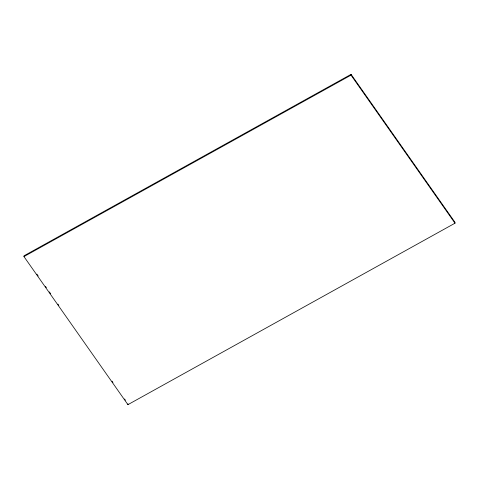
<?xml version="1.0" encoding="UTF-8"?>
<svg xmlns="http://www.w3.org/2000/svg" width="479" height="479" viewBox="0 0 479 479"><rect width="100%" height="100%" fill="white"/><g stroke="black" fill="none" stroke-linecap="round" stroke-linejoin="round"><path stroke-width="0.72" d="M23.95 256.588L24.01 255.798L351.071 74.353L455.05 222.412L454.99 223.202L127.929 404.647L23.95 256.588L351.011 75.137L351.071 74.353M127.929 404.647L127.989 403.863M351.011 75.137L454.99 223.202M36.901 274.156L38.188 275.988M45.493 286.388L46.349 287.616M49.361 291.897L50.648 293.735M57.953 304.135L58.815 305.357M112.092 381.224L112.954 382.446M124.552 398.965L125.414 400.193"/></g></svg>
